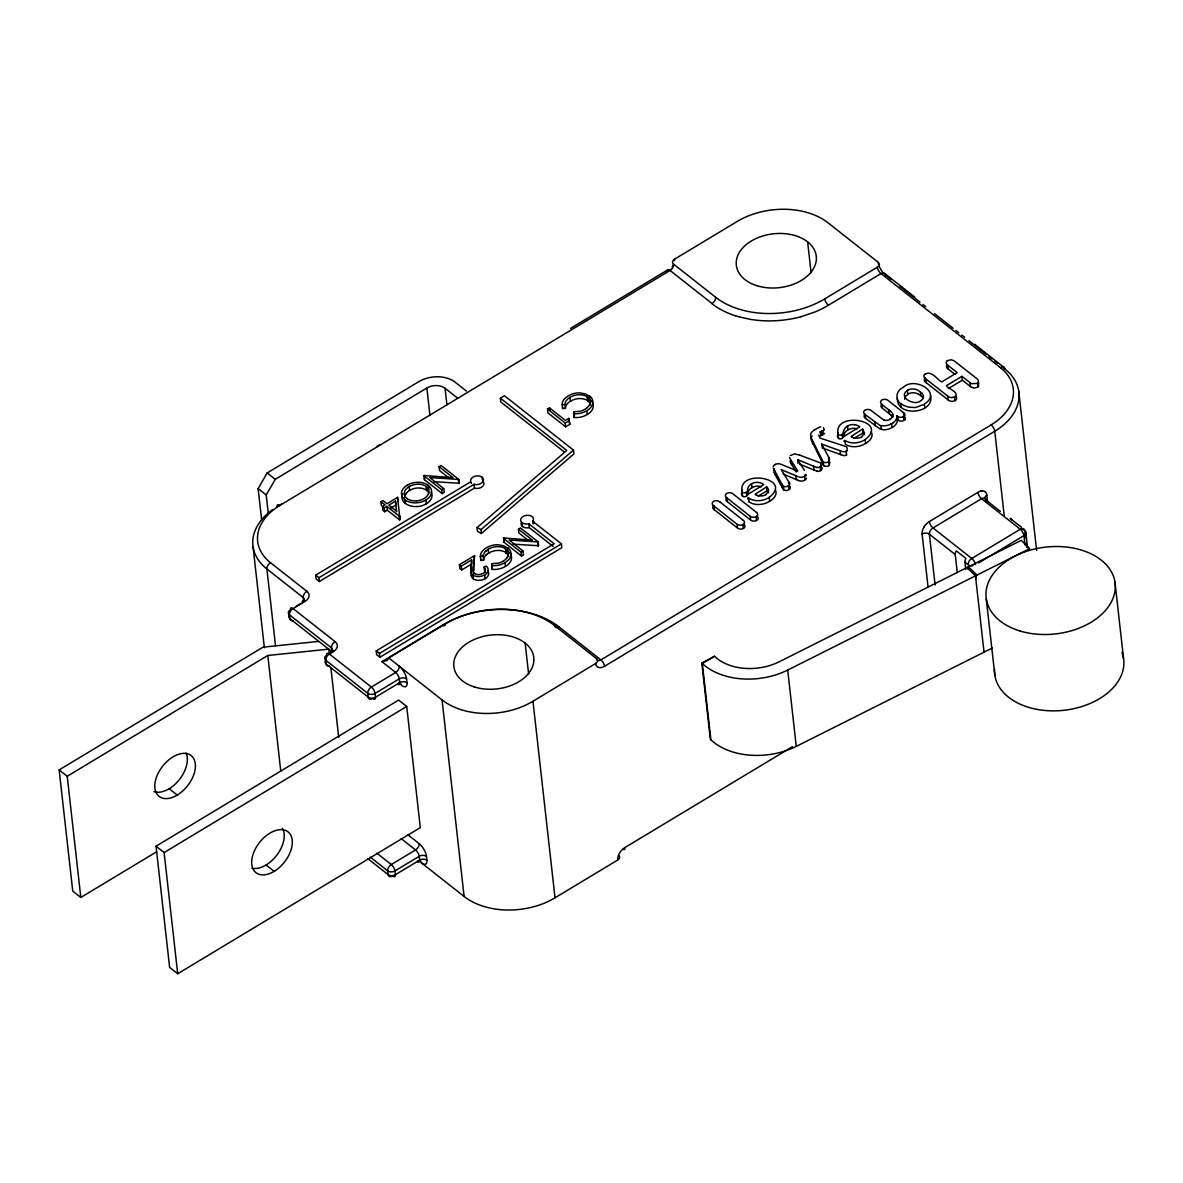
<?xml version="1.0" encoding="UTF-8"?>
<svg xmlns="http://www.w3.org/2000/svg" width="1183" height="1183" viewBox="0 0 1183 1183"><rect width="100%" height="100%" fill="white"/><g stroke="black" fill="none" stroke-linecap="round" stroke-linejoin="round"><path stroke-width="1.5" d="M892.899 422.982A12.776 8.592 -6.4 0 0 896.877 417.022L896.936 415.677L898.148 416.579A4.673 3.15 -6.4 0 0 898.888 416.948L899.184 417.052A4.244 2.854 -6.4 0 0 899.834 417.229L900.189 417.288A3.165 2.129 -6.4 0 0 901.062 417.333L901.18 417.318A3.564 2.396 -6.4 0 0 903.073 416.8L903.708 416.431M896.936 415.677L897.305 420.837A12.776 8.592 -6.4 0 1 893.328 426.797C891.39 428.764 890.843 423.499 892.84 422.952M473.422 573.163L474.546 555.611L459.433 564.705L459.862 568.535L461.681 569.969L472.032 563.729M483.182 556.424L480.372 556.483L480.801 560.461L483.61 560.239L483.285 555.507A12.983 8.739 -6.4 0 1 483.477 554.694L484.143 553.141A12.244 8.237 -6.4 0 1 487.174 549.962L488.564 549.075M483.61 560.239L483.714 559.322A12.983 8.739 -6.4 0 1 483.906 558.509L484.572 556.956A12.244 8.237 -6.4 0 1 487.603 553.777L488.993 552.89M589.903 396.497L585.408 393.924L579.892 392.889A12.495 8.414 -6.4 0 0 578.886 392.874L578.088 392.889A12.88 8.665 -6.4 0 0 576.712 393.007L576.032 393.096A13.176 8.873 -6.4 0 0 574.184 393.451L573.992 393.51A13.797 9.287 -6.4 0 0 573.134 393.747L572.291 394.028A12.983 8.739 -6.4 0 0 571.433 394.338L569.127 395.433A14.492 9.76 -6.4 0 0 568.668 395.684L567.559 396.349A15.039 10.129 -6.4 0 0 566.938 396.763L566.361 397.192A15.394 10.366 -6.4 0 0 564.587 398.804L564.409 398.996A14.388 9.686 -6.4 0 0 563.285 400.519L563.078 400.874A13.915 9.36 -6.4 0 0 562.502 402.25L562.398 402.619A14.24 9.582 -6.4 0 0 562.162 404.32L562.59 408.579L565.4 408.357L565.075 403.625A12.983 8.739 -6.4 0 1 565.267 402.811L565.932 401.259A12.244 8.237 -6.4 0 1 567.219 399.558L568.032 398.789A12.111 8.148 -6.4 0 1 569.038 398.02L570.354 397.192A12.51 8.429 -6.4 0 1 587.448 396.867M565.4 408.357L565.504 407.44A12.983 8.739 -6.4 0 1 565.696 406.627L566.361 405.074A12.244 8.237 -6.4 0 1 567.648 403.373L568.461 402.604A12.111 8.148 -6.4 0 1 569.467 401.836L570.783 401.007M461.681 569.969L461.252 566.139L471.603 559.914L470.671 571.537M472.993 570.413L474.546 555.611M747.745 494.183L747.582 494.952L747.552 489.378M747.981 493.193L748.75 490.93A9.42 6.344 -6.4 0 1 751.161 488.15L752.61 487.322A7.675 5.161 -6.4 0 1 759.013 486.257L759.072 486.287A9.671 6.507 -6.4 0 1 761.26 486.804M843.509 431.677L843.331 432.401M843.849 435.876L844.736 433.126A9.42 6.344 -6.4 0 1 847.146 430.346L848.595 429.518A7.675 5.161 -6.4 0 1 854.998 428.453L855.058 428.483A9.671 6.507 -6.4 0 1 857.113 428.956M747.552 489.348L748.321 487.115A9.42 6.344 -6.4 0 1 750.732 484.335M814.008 430.154L812.736 431.159A9.124 6.137 -6.4 0 0 810.754 434.087L810.754 434.309A9.006 6.063 -6.4 0 0 810.68 435.714L811.168 438.168A9.006 6.063 -6.4 0 0 811.109 439.529L823.752 465.732A3.963 2.662 -6.4 0 0 825.039 466.279M843.804 436.069C843.021 438.316 842.843 431.307 844.307 429.311A9.42 6.344 -6.4 0 1 846.717 426.531L848.167 425.703M897.424 398.139C896.137 417.703 935.546 413.843 930.415 395.27M491.714 565.489L492.291 563.596L492.143 569.319L492.246 565.548A12.747 8.577 -6.4 0 0 493.932 565.637L494.361 565.637A14.403 9.686 -6.4 0 0 499.729 564.838L500.276 564.69A13.856 9.331 -6.4 0 0 501.636 564.232L503.455 563.433A15.778 10.617 -6.4 0 0 504.446 562.901L505.644 562.176A15.068 10.144 -6.4 0 0 508.335 548.247M586.605 408.165L586.236 408.446A11.934 8.03 -6.4 0 1 585.452 408.978L584.106 409.747A12.495 8.414 -6.4 0 1 583.056 410.25L581.725 410.767A12.776 8.606 -6.4 0 1 579.921 411.3L574.125 411.714L573.829 417.422L574.509 415.529M838.17 432.83L837.416 436.009L838.643 438.405M742.362 490.339L741.43 493.74L742.658 496.209M261.606 519.588L258.131 488.594L267.166 472.963L418.797 381.651A25.967 17.479 -6.4 0 1 455.159 382.183L466.531 391.129M268.245 513.185L266.205 494.952L275.24 479.322L426.871 388.009A12.983 8.739 -6.4 0 1 445.045 388.275L457.836 398.346M507.078 557.651L506.886 557.918A12.806 8.621 -6.4 0 1 504.801 560.032L504.52 560.254A11.934 8.03 -6.4 0 1 503.662 560.846L503.411 561.008M406.065 493.533L405.828 493.858A12.85 8.651 -6.4 0 0 405.325 494.731M406.775 492.66L406.952 492.483A12.983 8.739 -6.4 0 1 409.155 490.694L409.939 490.22A12.2 8.207 -6.4 0 1 426.501 490.176L426.915 490.694A11.194 7.542 -6.4 0 1 427.507 491.241L427.714 491.463A11.327 7.616 -6.4 0 1 428.35 492.276L428.394 492.335A11.726 7.897 -6.4 0 1 428.837 493.119M977.823 382.789C978.001 394.397 979.908 379.122 976.981 378.767L953.868 360.638L950.733 359.736L947.672 360.697M485.429 551.441L486.243 550.672M485.858 555.256L486.671 554.487M790.333 455.573L794.518 453.873L799.9 455.218M748.558 493.991L763.76 484.572L763.079 484.098A10.41 7.009 -6.4 0 0 762.059 483.507L761.482 483.256A9.671 6.507 -6.4 0 0 758.643 482.457A7.675 5.161 -6.4 0 0 752.166 483.507L750.909 484.276M844.544 436.187L859.686 426.738M477.06 527.574L566.775 450.442L500.365 398.168L504.416 395.728L573.474 450.102L573.903 453.917L481.422 533.429L477.488 531.389L477.06 527.574L481.008 529.614L481.422 533.429M481.008 529.614L573.474 450.102M925.313 374.183C931.332 369.939 938.03 380.349 941.698 381.946L957.165 372.63L947.435 364.941A4.924 3.312 -6.4 0 1 947.302 360.549M743.175 524.217L743.131 528.328M756.366 516.276L756.233 520.431M746.31 492.098L746.769 495.899M842.296 434.294L841.867 434.545A2.824 1.893 -6.4 0 1 838.096 434.664M842.666 438.139L842.059 434.442M889.882 419.211L890.607 418.752M788.543 485.799L789.061 489.555M904.093 420.276L903.428 416.608M814.244 429.991L819.361 427.27A3.726 2.514 -6.4 0 1 820.751 426.9M819.908 432.091L820.706 431.618A4.836 3.253 -6.4 0 1 821.194 431.396L821.801 431.159M820.337 435.906L821.12 435.433A4.836 3.253 -6.4 0 1 821.623 435.211L822.303 434.945A4.392 2.958 -6.4 0 0 822.88 434.679L823.457 434.324A3.238 2.174 -6.4 0 0 824.581 433.318M955.332 396.187C958.629 396.364 954.385 405.429 954.681 396.852C960.433 392.712 947.923 388.704 946.43 385.673L961.897 376.357L971.509 383.706L976.966 383.425M890.503 418.826L890.548 418.797A7.305 4.924 -6.4 0 0 892.574 413.828L892.869 417.2M774.614 464.934L775.442 464.431M817.142 471.322A3.416 2.307 -6.4 0 0 820.396 470.775L820.484 466.546A3.638 2.455 -6.4 0 0 821.682 464.461M954.681 396.852L951.65 397.695L948.648 396.823L925.195 378.397M920.862 400.549C914.636 406.996 896.788 396.394 907.952 390.198M820.381 466.62L820.588 466.605A5.723 3.86 -6.4 0 1 821.076 466.856L820.765 463.115A5.723 3.86 -6.4 0 0 820.159 462.79L800.004 455.248M829.017 465.496L828.618 461.666A3.505 2.366 -6.4 0 0 829.194 461.281L828.943 460.69M820.677 470.538L820.913 470.361A3.638 2.455 -6.4 0 0 822.111 468.276M977.395 387.255L974.141 388.083L970.947 386.93L962.326 380.172L961.897 376.357M788.336 485.932L788.07 486.08A3.682 2.47 -6.4 0 1 783.397 486.169L783.856 489.954M806.052 474.501A4.362 2.943 -6.4 0 1 804.647 476.098L805.061 479.914A4.362 2.943 -6.4 0 0 806.481 478.316M406.789 485.518L407.706 484.971M908.381 394.013L905.394 396.409L904.684 399.248M804.78 480.106L804.336 480.357A4.318 2.898 -6.4 0 1 801.497 481.111L801.009 481.067A4.126 2.765 -6.4 0 1 800.078 480.949L799.057 480.653M492.246 569.319L492.557 569.363A12.747 8.577 -6.4 0 0 494.361 569.452L494.79 569.452A14.403 9.686 -6.4 0 0 500.158 568.653L500.705 568.505A13.856 9.331 -6.4 0 0 502.065 568.047L503.884 567.249A15.778 10.617 -6.4 0 0 504.875 566.716L506.073 565.992A15.068 10.144 -6.4 0 0 508.764 552.062M573.504 413.621L573.932 413.666A12.747 8.577 -6.4 0 0 575.722 413.754L576.151 413.754A14.403 9.686 -6.4 0 0 581.533 412.971L582.066 412.823A13.856 9.331 -6.4 0 0 583.426 412.349L585.245 411.551A15.778 10.617 -6.4 0 0 586.236 411.033L587.433 410.294A15.068 10.144 -6.4 0 0 590.125 396.379M574.139 417.451L574.465 417.495A12.747 8.577 -6.4 0 0 576.151 417.584L576.476 417.569A14.403 9.686 -6.4 0 0 581.947 416.786L582.391 416.667A13.856 9.331 -6.4 0 0 583.855 416.165L585.57 415.41A15.778 10.617 -6.4 0 0 586.664 414.849L587.862 414.109A15.068 10.144 -6.4 0 0 590.554 400.194M505.452 566.376L505.023 562.561M484.646 574.834L485.074 578.65M823.146 434.516L823.028 430.508A3.238 2.174 -6.4 0 0 824.152 429.503M747.967 497.378L748.735 498.043A13.649 9.183 -6.4 0 0 761.275 500.424L761.527 500.379A15.024 10.115 -6.4 0 0 764.381 499.67A15.823 10.647 -6.4 0 0 766.717 498.768L767.442 498.413A16.991 11.431 -6.4 0 0 768.654 497.777C795.124 478.036 736.344 468.01 742.229 492.394A2.824 1.893 -6.4 0 0 745.867 492.424L746.044 492.276M828.292 461.873L828.189 461.917A4.096 2.75 -6.4 0 1 826.518 462.509A3.579 2.41 -6.4 0 1 825.054 462.523M871.28 431.839C874 436.838 869.239 441.673 865.054 443.788A16.991 11.431 -6.4 0 1 863.974 444.364L863.117 444.778A15.823 10.647 -6.4 0 1 860.795 445.695A15.024 10.115 -6.4 0 1 857.941 446.405L857.69 446.435A13.649 9.183 -6.4 0 1 856.211 446.627L855.486 446.686A13.486 9.08 -6.4 0 1 845.313 444.128L844.854 440.342A13.486 9.08 -6.4 0 0 855.058 442.915L855.782 442.812A13.649 9.183 -6.4 0 0 857.261 442.619L857.512 442.575A15.024 10.115 -6.4 0 0 860.366 441.865A15.823 10.647 -6.4 0 0 862.703 440.963L863.546 440.549A16.991 11.431 -6.4 0 0 864.625 439.972C891.08 420.276 832.388 410.19 838.215 434.59M924.396 403.98C943.162 392.697 914.267 375.943 903.147 387.506C895.723 390.375 894.496 400.904 902.052 404.379C905.246 406.508 909.135 407.499 912.951 407.396C917.55 408.919 925.476 400.623 924.825 407.81M748.395 501.193L749.164 501.858A13.649 9.183 -6.4 0 0 761.704 504.239L761.956 504.195A15.024 10.115 -6.4 0 0 764.81 503.485A15.823 10.647 -6.4 0 0 767.146 502.583L767.989 502.184A16.991 11.431 -6.4 0 0 769.083 501.592C773.105 499.507 777.793 494.982 775.471 490.028M409.51 486.405L408.726 486.878A12.983 8.739 -6.4 0 0 406.523 488.668L406.346 488.845A11.682 7.852 -6.4 0 0 405.621 489.718L405.444 489.984A12.85 8.651 -6.4 0 0 404.897 490.915A11.653 7.837 -6.4 0 0 404.482 491.98A11.682 7.867 -6.4 0 0 405.873 497.451L406.035 497.614A11.401 7.675 -6.4 0 0 406.671 498.206L407.189 498.62M405.178 499.965A15.068 10.144 -6.4 0 0 425.525 500.261L426.471 499.596A13.427 9.035 -6.4 0 0 427.462 498.915L427.699 498.723A14.595 9.819 -6.4 0 0 431.603 491.463L431.603 491.374A15.379 10.351 -6.4 0 0 430.671 488.239A15.202 10.233 -6.4 0 0 429.503 486.657L429.444 486.583A14.181 9.538 -6.4 0 0 428.527 485.725L427.98 485.281M402.767 493.917A15.039 10.115 -6.4 0 0 404.926 503.189L405.606 503.618A15.068 10.144 -6.4 0 0 425.954 504.076L426.9 503.411A13.427 9.035 -6.4 0 0 427.876 502.731L428.128 502.538A14.595 9.819 -6.4 0 0 432.032 495.278A15.379 10.351 -6.4 0 0 431.189 492.202M672.151 266.959A10.381 6.344 -51.8 0 0 673.615 264.193A5.19 3.49 -6.4 0 1 674.473 259.225L737.142 221.487A64.902 43.682 -6.4 0 1 828.056 222.833L878.111 262.242A10.381 4.333 58.9 0 0 885.431 274.959L891.183 279.499M570.339 328.534L667.877 269.783M278.641 505.777L281.791 503.884M376.578 446.79L379.743 444.897M277.059 506.738A5.19 2.159 58.9 0 1 279.853 505.452L670.036 270.463A5.19 3.179 -51.8 0 0 673.659 264.208L715.641 297.258A77.886 52.422 -6.4 0 0 824.743 298.87L877.298 267.225A5.19 3.49 -6.4 0 0 878.111 262.242M381.355 505.54L380.926 501.71L382.922 500.513L387.018 503.736L397.577 497.392L398.006 501.208M458.841 479.47L429.754 477.562L443.743 488.564L444.172 492.394L442.176 493.592L424.401 479.603L424.431 475.522L453.045 477.666L439.085 466.694L441.082 465.481L458.841 479.47L459.27 483.285L433.777 481.644M424.401 479.603L424.431 475.522M384.712 511.736L384.283 507.921L386.856 506.383L387.27 510.198L384.712 511.736L382.893 510.302L382.464 506.487L385.022 504.949L380.926 501.71M547.492 409.052L549.489 407.854L565.43 420.409L568.846 418.338L569.792 424.386L565.681 426.856L547.921 412.867L547.492 409.052L565.252 423.041L565.681 426.856M390.597 508.202L395.906 505.008L395.477 501.178L388.837 505.171L396.556 511.248M442.176 493.592L441.747 489.777L443.743 488.564M399.573 519.884L399.558 515.818L399.573 519.884L387.27 510.198M565.252 423.041L569.363 420.571M319.38 581.518L316.142 578.975L315.713 575.16L470.79 481.762A6.492 4.362 -6.4 0 1 476.956 475.862A6.492 4.362 -6.4 0 1 483.329 480.875A6.492 4.362 -6.4 0 1 474.028 484.305L318.952 577.703L319.38 581.518L474.457 488.121A6.492 4.362 -6.4 0 0 482.457 486.538A6.492 4.362 -6.4 0 0 482.531 481.008M296.341 606.199L300.896 603.448M279.853 505.452A59.712 40.192 -6.4 0 0 270.508 562.709L306.841 591.308A10.381 6.994 -6.4 0 1 305.214 601.26L293.073 608.58A5.19 2.159 58.9 0 0 290.279 609.851A5.19 3.49 -6.4 0 0 289.465 614.82L289.894 618.635L331.876 651.7L331.447 647.885A5.19 3.179 -51.8 0 1 335.07 641.63L293.073 608.58A5.19 3.179 -51.8 0 0 289.465 614.82L331.447 647.885A5.19 3.49 -6.4 0 1 331.21 652.469M800.95 316.719L814.924 312.001A83.165 55.971 -6.4 0 0 828.396 305.229L880.965 273.584A5.19 3.179 -51.8 0 1 885.431 274.959M156.629 851.79L80.814 897.453L72.74 891.095L59.15 769.911L262.907 647.19L317.961 641.482M80.814 897.453L67.224 776.27L267.802 655.471L328.815 649.142L329.214 652.809M538.206 541.947L509.119 540.039L523.093 551.056L523.522 554.871L521.526 556.069L503.766 542.08L503.795 537.999L532.394 540.143L518.45 529.171L520.446 527.958L538.206 541.947L538.635 545.762L513.126 544.136M503.766 542.08L503.795 537.999M335.07 641.63A10.381 6.994 -6.4 0 1 333.443 651.582L329.392 654.022A5.19 2.159 58.9 0 0 326.567 654.746M485.695 572.424A6.906 4.643 -6.4 0 0 484.646 571.019L483.995 567.012L486.272 566.066A9.523 6.418 -6.4 0 1 485.104 574.775M521.526 556.069L521.097 552.254L523.093 551.056M376.238 650.901L554.147 543.751L528.786 523.773A6.492 4.362 -6.4 0 1 520.638 520.106A6.492 4.362 -6.4 0 1 528.624 515.3A6.492 4.362 -6.4 0 1 532.823 521.348L561.422 543.855L561.851 547.67L379.906 657.26L376.667 654.717L376.238 650.901L379.477 653.445L379.906 657.26M379.477 653.445L561.422 543.855M397.636 684.38A5.19 2.159 58.9 0 0 399.736 682.635L399.307 678.82A5.19 2.159 58.9 0 0 395.64 672.462L381.917 661.652L442.56 625.127A83.076 55.912 -6.4 0 1 558.938 626.857L600.92 659.907A5.19 2.159 58.9 0 1 604.572 666.266L994.755 431.263A64.902 43.682 -6.4 0 0 1004.929 369.037L1002.045 366.774M381.917 661.652L387.152 660.498L388.763 657.955L445.37 623.855A77.886 52.422 -6.4 0 1 554.457 625.467A5.19 3.179 -51.8 0 0 558.938 626.857M156.038 846.2L398.641 700.085L406.715 706.443L420.305 827.627L177.701 973.742L169.627 967.383L156.038 846.2L164.112 852.559L177.701 973.742M766.673 486.864C767.116 495.781 770.725 490.368 766.673 486.864L755.138 494.243A12.732 8.562 -6.4 0 0 756.1 494.79M861.653 436.734L864.536 433.141L862.644 429.059L851.109 436.438A12.732 8.562 -6.4 0 0 852.085 436.985L852.263 437.074M164.112 852.559L406.715 706.443M758.185 496.047L767.161 490.753M854.17 438.242L863.072 432.874L862.644 429.059M948.396 388.556L962.326 380.172M877.298 267.225A5.19 2.159 58.9 0 0 880.965 273.584L1000.463 367.662A59.712 40.192 -6.4 0 1 991.103 424.904L600.92 659.907A5.19 3.179 -51.8 0 1 596.454 658.532L554.457 625.467M388.763 657.955L442.058 699.907A64.902 43.682 -6.4 0 0 532.971 701.253L595.64 663.5A10.381 6.344 -51.8 0 0 604.572 666.266M925.417 525.045A10.529 6.433 -51.8 0 1 929.35 521.585L977.868 492.365A10.603 6.477 -51.8 0 1 985.483 491.936M714.443 656.121L702.318 663.426L710.879 739.759M978.563 562.945L1023.946 535.603A5.19 3.49 -6.4 0 0 1024.759 530.62L1022.6 528.934M622.82 849.305A5.19 2.159 58.9 0 0 624.92 847.56L792.359 746.71M418.043 860.84A5.19 3.179 -51.8 0 1 421.311 862.777L464.106 896.463A64.902 43.682 -6.4 0 0 555.019 897.808L617.689 860.056A10.381 6.344 -51.8 0 1 624.92 847.56M765.593 494.583L768.255 492.084L768.625 492.749M426.353 503.736L426.087 499.832M503.1 561.186L502.479 561.541A12.495 8.414 -6.4 0 1 501.267 562.132L500.025 562.62A12.776 8.606 -6.4 0 1 498.132 563.182L492.335 563.596M804.263 476.335L803.952 476.512A4.318 2.898 -6.4 0 1 801.068 477.296L800.625 477.252A4.126 2.765 -6.4 0 1 799.649 477.133L799.161 477.015M822.658 430.745L822.451 430.863A4.392 2.958 -6.4 0 1 821.874 431.13L821.446 431.292M891.893 423.558L890.991 424.061M892.159 427.462L891.346 427.921A10.41 7.009 -6.4 0 1 881.912 429.592M820.1 466.797L820.041 466.827A3.416 2.307 -6.4 0 1 816.714 467.507M751.516 483.877L751.944 487.692M846.584 454.908L846.111 451.122M955.006 400.726L951.975 401.51L949.017 400.608L925.757 382.346A4.998 3.357 -6.4 0 1 925.343 377.865M842.266 438.39L842.296 438.375A2.824 1.893 -6.4 0 1 838.525 438.479M903.797 420.468L903.501 420.616A3.564 2.396 -6.4 0 1 901.609 421.133L901.55 421.133A3.165 2.129 -6.4 0 1 900.618 421.104L900.263 421.044A4.244 2.854 -6.4 0 1 899.612 420.867L899.361 420.778A4.673 3.15 -6.4 0 1 898.577 420.394L897.557 416.179M828.662 465.718L828.514 465.791A4.096 2.75 -6.4 0 1 826.947 466.324L826.873 466.309A3.579 2.41 -6.4 0 1 825.483 466.339M701.785 662.968L714.798 656.432A46.729 31.453 -6.4 0 0 779.242 661.755L1021.24 540.35L1029.713 548.646L787.701 670.051A62.315 41.937 -6.4 0 1 701.785 662.968L710.347 739.301A62.315 41.937 -6.4 0 0 796.263 746.384L992.256 648.062M822.185 434.989L821.653 431.218M416.623 500.823L416.52 500.838A11.786 7.926 -6.4 0 1 414.257 500.897A11.46 7.719 -6.4 0 1 408.165 499.256L407.958 499.122A11.239 7.571 -6.4 0 1 407.189 498.62M562.162 404.763L564.971 404.542M854.555 424.653L854.629 424.667A7.675 5.161 -6.4 0 0 848.152 425.688M846.614 455.085A4.126 2.78 -6.4 0 1 842.961 455.455L842.991 455.411M881.882 429.459L880.3 425.392A6.817 4.584 -6.4 0 1 879.738 425.215L865.231 414.656L865.69 418.501L880.167 429.03A6.817 4.584 -6.4 0 0 880.64 429.178L881.113 429.296M842.799 455.366L822.155 447.928M880.744 425.496L881.542 425.658A10.41 7.009 -6.4 0 0 890.814 424.032M816.743 467.344L814.052 466.427M817.172 471.159L814.481 470.243M739.227 316.867L750.51 319.38A83.165 55.971 -6.4 0 0 800.861 316.778M738.754 316.733L735.589 315.757M798.954 480.623L797.46 480.061M798.037 476.631L781.12 469.577L788.44 481.348L788.736 483.906M822.022 446.656L821.727 444.113L842.562 451.595A4.126 2.78 -6.4 0 0 846.185 451.27M884.041 419.876L883.967 419.847A9.967 6.714 -6.4 0 1 882.843 419.344L871.265 410.59A4.54 3.061 -6.4 0 0 865.379 409.954M796.972 479.869L783.19 474.072M813.904 466.368L797.623 459.64L798.052 463.455M799.649 464.106L814.2 470.139M918.038 393.85L922.385 396.985M587.36 398.39L588.143 398.804M847.427 450.9L846.851 446.982A5.087 3.431 -6.4 0 0 846.2 446.642L819.952 438.05L818.725 435.004M588.897 399.262L590.332 400.312M823.545 465.599L823.324 461.917A3.963 2.662 -6.4 0 0 824.61 462.464M719.767 501.799L743.368 520.402M472.934 574.923L473.363 578.738M859.627 426.693L859.065 426.294A10.41 7.009 -6.4 0 0 858.03 425.703L857.527 425.466A9.671 6.507 -6.4 0 0 854.629 424.653M743.22 528.624A4.584 3.076 -6.4 0 1 737.497 527.973L737.024 524.173A4.584 3.076 -6.4 0 0 742.806 524.794M756.425 520.668A4.584 3.076 -6.4 0 1 750.687 520.017L750.214 516.232A4.584 3.076 -6.4 0 0 755.996 516.853M474.605 573.474L474.206 573.149A6.773 4.555 -6.4 0 1 473.096 571.182M736.521 523.818L713.423 505.599A4.628 3.12 -6.4 0 1 713.26 501.533M425.939 486.45L426.486 486.878A11.194 7.542 -6.4 0 1 427.078 487.426L427.285 487.647A11.327 7.616 -6.4 0 1 427.921 488.446L427.965 488.505A11.726 7.897 -6.4 0 1 428.882 492.069A12.776 8.606 -6.4 0 1 426.945 496.165L426.738 496.416A11.667 7.852 -6.4 0 1 425.569 497.496L425.289 497.703A10.972 7.394 -6.4 0 1 424.49 498.265L423.839 498.649A11.268 7.586 -6.4 0 1 422.923 499.137L422.568 499.3A11.978 8.059 -6.4 0 1 420.749 499.995L420.364 500.113A13.131 8.828 -6.4 0 1 416.815 500.808M587.123 397.089L587.685 397.532A11.519 7.749 -6.4 0 1 589.563 399.898M587.552 400.904L588.114 401.348A11.519 7.749 -6.4 0 1 589.992 403.714M505.333 548.971L505.895 549.4A11.519 7.749 -6.4 0 1 506.546 550.006L506.708 550.169A11.638 7.823 -6.4 0 1 507.847 551.884L507.906 552.003A11.919 8.03 -6.4 0 1 507.093 557.577M505.762 552.786L506.324 553.215A11.519 7.749 -6.4 0 1 506.975 553.821L507.123 553.984A11.638 7.823 -6.4 0 1 508.276 555.699L508.335 555.818A11.919 8.03 -6.4 0 1 508.616 556.572M948.204 400.031L947.775 396.216M921.956 393.17L917.609 390.035A8.503 5.723 -6.4 0 0 907.76 389.976M404.926 499.61L405.355 503.426M508.113 548.38L503.692 545.836L498.206 544.771A12.495 8.414 -6.4 0 0 497.097 544.757L496.298 544.771A12.88 8.665 -6.4 0 0 494.923 544.89L494.139 544.993A13.176 8.873 -6.4 0 0 492.394 545.333L492.202 545.378A13.797 9.287 -6.4 0 0 491.344 545.629L490.59 545.866A12.983 8.739 -6.4 0 0 489.644 546.221L487.322 547.3A14.492 9.76 -6.4 0 0 486.878 547.566L485.858 548.173A15.039 10.129 -6.4 0 0 485.148 548.646L484.572 549.075A15.394 10.366 -6.4 0 0 482.797 550.672L482.56 550.938A14.388 9.686 -6.4 0 0 481.496 552.402L481.377 552.609A13.915 9.36 -6.4 0 0 480.697 554.132L480.609 554.502A14.24 9.582 -6.4 0 0 480.372 556.187L480.372 556.483M884.958 273.687L914.829 297.199M974.585 344.253L1004.456 367.765M899.834 286.301L919.99 302.168M922.858 304.43L925.742 306.693M934.378 313.495L953.099 328.238M955.982 330.501L958.851 332.763M961.735 335.04L964.618 337.303M968.936 340.704L986.208 354.308M989.092 356.571L991.975 358.833M994.859 361.111L997.727 363.373M947.864 365.31L948.204 369.052L954.932 374.36M904.049 416.593A4.259 2.869 -6.4 0 0 903.827 412.882L888.049 400.416A4.525 3.046 -6.4 0 0 882.267 399.78M882.163 408.002A4.599 3.091 -6.4 0 1 881.66 404.335L889.025 410.013M882.104 404.556L882.444 408.298L889.261 413.68M986.001 500.113L1000.36 511.411M957.269 572.676L955.228 554.546L929.394 534.198A5.19 3.49 -6.4 0 0 922.119 534.095L928.019 586.664M955.228 554.546A5.19 3.179 -51.8 0 1 956.278 550.864L965.964 558.48A5.19 3.179 -51.8 0 0 964.929 562.176L968.152 564.72A5.19 3.49 -6.4 0 0 972.973 565.696M750.14 519.692L727.456 501.814L726.924 497.925L749.726 515.877M713.615 505.422A4.628 3.12 -6.4 0 0 713.896 509.385L736.95 527.633M564.321 451.995L500.793 401.983L500.365 398.168M521.452 522.339A6.492 4.362 -6.4 0 0 522.768 526.716A6.492 4.362 -6.4 0 0 529.215 527.603L553.171 546.457M449.289 478.198L439.514 470.509L439.085 466.694M527.248 539.566L518.879 532.986L518.45 529.171M423.972 475.788L441.747 489.777M503.337 538.265L521.097 552.254M386.856 506.383L399.144 516.054M459.433 564.705L461.252 566.139M382.464 506.487L384.283 507.921M267.166 472.963L275.24 479.322M258.131 488.594L266.205 494.952M315.713 575.16L318.952 577.703M407.677 834.651L419.166 843.686A10.381 4.333 58.9 0 1 426.486 856.403L426.915 860.218A10.381 4.333 58.9 0 1 421.311 862.777M401.2 838.643L415.544 849.941A5.19 2.159 58.9 0 1 419.211 856.3L419.64 860.115A5.19 2.159 58.9 0 1 417.54 861.86M376.815 853.15L391.292 864.551A5.19 2.159 58.9 0 1 394.945 870.91L395.373 874.725A5.19 2.159 58.9 0 1 392.579 875.997A5.19 3.179 -51.8 0 1 388.098 874.621L367.839 858.666M370.294 857.128L387.669 870.806A5.19 3.49 -6.4 0 0 394.945 870.91L419.211 856.3A5.19 3.49 -6.4 0 1 426.486 856.403M169.169 788.706L177.243 795.065M266.057 864.995L274.131 871.353M59.15 769.911L67.224 776.27M889.113 410.087L890.4 411.166M889.601 413.946L890.903 415.056M428.808 489.407L428.216 485.474M748.543 497.895L749.031 501.769M926.008 382.553L925.624 378.782M948.204 369.052L947.953 368.845A4.924 3.312 -6.4 0 1 947.243 364.882M713.778 505.91L714.251 509.769M726.924 497.925L726.613 497.659A4.628 3.12 -6.4 0 1 726.451 493.592M865.66 418.471L865.305 418.176A4.51 3.031 -6.4 0 1 865.054 414.227M756.514 515.847L756.987 516.276A4.54 3.061 -6.4 0 1 757.194 520.224M865.187 414.612L864.832 414.316A4.51 3.031 -6.4 0 1 864.699 410.353M472.564 574.657L472.254 574.391A8.932 6.019 -6.4 0 1 470.775 571.951M472.993 578.472L472.727 578.236A8.932 6.019 -6.4 0 1 471.204 575.766M743.501 523.951L743.796 524.217A4.54 3.061 -6.4 0 1 743.989 528.165M821.017 463.278L821.106 463.366A3.638 2.455 -6.4 0 1 821.386 463.662M727.087 501.518L727.131 501.548A4.628 3.12 -6.4 0 1 726.673 497.614M756.558 512.461L732.957 493.858A4.628 3.12 -6.4 0 0 727.146 493.148M890.474 411.226L891.952 412.69M891.183 415.307L892.381 416.505M783.664 489.821L783.383 489.555A6.906 4.643 -6.4 0 1 783.013 489.141L773.771 472.106M783.161 485.932L782.88 485.666A6.906 4.643 -6.4 0 1 782.584 485.326L773.312 468.231M967.014 567.559L975.472 575.855L984.034 652.188A5.19 3.372 -45.5 0 1 983.931 651.241M863.072 432.874L864.507 434.738M406.301 501.267L406.361 501.326A11.682 7.867 -6.4 0 1 406.05 500.986M922.089 393.333L922.858 394.457A8.192 5.516 -6.4 0 1 921.084 400.608M922.518 397.148L923.287 398.272M823.043 461.681L811.301 437.976M788.677 481.718L789.386 482.871M789.505 457.451A7.571 5.087 -6.4 0 0 789.608 457.865L797.771 471.159L780.381 464.047A5.708 3.845 -6.4 0 0 779.582 463.854L779.198 463.81A4.599 3.091 -6.4 0 0 775.397 464.387M789.933 461.266A7.571 5.087 -6.4 0 0 790.037 461.681L796.307 472.061M797.623 459.64L804.558 470.494M805.12 474.516L805.948 475.906M789.372 485.947L789.815 486.686M821.727 444.113L828.44 456.727L828.839 460.498M828.603 457.052L829.135 458.102M829.268 461.311L829.993 462.982M829.15 458.146L829.564 459.167M590.066 403.817L590.125 403.95A11.919 8.03 -6.4 0 1 590.48 405.163M569.792 424.386L568.846 418.338M471.1 575.352L470.775 566.997M1018.74 391.055L1036.604 550.346M264.371 647.781L253.088 546.945M1114.977 582.095L1123.539 658.428M1025.572 537.881L1024.759 530.62A5.19 3.179 -51.8 0 0 1020.293 529.245L981.535 498.723A5.19 2.159 58.9 0 1 977.868 492.365M1026.179 543.308L1026.593 546.945M1024.966 544.668L1023.946 535.603A5.19 2.159 58.9 0 0 1020.293 529.245L971.775 558.465A5.19 3.179 -51.8 0 0 968.152 564.72M1004.204 515.507L994.755 431.263A5.19 2.159 58.9 0 0 991.103 424.904M985.306 491.965A10.381 6.344 -51.8 0 1 986.814 495.13L987.628 502.391M970.03 382.76L970.459 386.575M986.282 598.953L994.844 675.286M964.929 562.176L965.742 569.422M920.404 391.736L920.832 395.551M935.088 584.964L929.394 534.198A5.19 3.179 -51.8 0 1 933.017 527.958L981.535 498.723A5.19 3.179 -51.8 0 1 985.957 499.832M907.317 390.538L907.745 394.353M903.457 412.512L903.738 415.056M900.84 403.507L901.269 407.322M888.596 409.673L889.025 413.488M874.917 422.287L875.346 426.102M865.231 439.618L865.645 443.433M847.486 426.072L847.915 429.887M840.137 450.886L840.566 454.701M838.052 434.472L838.481 438.287M807.634 241.864L811.094 272.8M823.545 427.581L823.841 430.124M820.381 431.795L820.795 435.61M821.564 459.388L821.993 463.204M812.248 440.15L812.677 443.965M813.549 466.235L813.978 470.05M795.834 475.758L796.263 479.573M791.176 460.926L791.604 464.742M781.564 483.655L781.993 487.47M774.51 470.642L774.939 474.472M769.246 497.437L769.675 501.252M787.701 670.051L796.263 746.384M742.081 492.276L742.51 496.091M589.548 396.216L589.977 400.031M587.433 397.311L587.862 401.141M586.827 410.693L587.241 414.508M574.08 411.714L574.361 414.257M569.955 397.429L570.383 401.244M549.489 407.854L549.77 410.397M537.792 542.198L538.221 546.014M532.823 521.348L533.104 523.892M528.786 523.773L529.215 527.603M522.043 522.694L522.472 526.509M532.971 701.253L555.019 897.808M525.148 643.123L528.624 674.059M507.758 548.084L508.039 550.627M505.644 549.193L506.073 553.008M482.102 477.193L482.383 479.736M488.165 549.311L488.594 553.126M474.028 484.305L474.457 488.121M473.274 566.598L473.703 570.413M471.603 559.914L471.884 562.457M458.427 479.721L458.856 483.536M445.045 388.275L446.908 404.793M426.871 388.009L429.961 415.544M426.235 486.671L426.664 490.487M442.058 699.907L464.106 896.463M409.141 486.627L409.569 490.442M406.996 682.754A5.19 3.49 -6.4 0 0 399.736 682.635L375.469 697.245A5.19 2.159 58.9 0 1 372.675 698.532A5.19 3.179 -51.8 0 1 368.194 697.142L367.765 693.327A5.19 3.179 -51.8 0 1 371.388 687.072L395.64 672.462A5.19 3.179 -51.8 0 0 399.262 666.206A10.381 4.333 58.9 0 1 406.568 678.938L406.996 682.754A10.381 4.333 58.9 0 1 401.392 685.297A5.19 3.179 -51.8 0 0 398.139 683.36M330.87 667.493L338.693 737.26M303.513 600.106L303.218 597.563A5.19 3.179 -51.8 0 1 306.841 591.308M275.521 645.874L266.885 568.949A64.902 43.682 -6.4 0 1 272.223 509.917M267.802 655.471L280.77 771.139M1025.838 532.217L1027.524 547.803M397.577 497.392L399.987 519.633M395.477 501.178L396.63 511.707M562.59 408.505L562.59 408.135A14.24 9.582 -6.4 0 1 562.635 407.381M480.801 560.387L480.801 560.003A14.24 9.582 -6.4 0 1 480.889 558.967M908.189 393.791A8.503 5.723 -6.4 0 1 917.993 393.895M404.675 497.466A11.682 7.867 -6.4 0 1 404.882 495.854L404.911 495.795A11.653 7.837 -6.4 0 1 406.671 492.838M1021.535 528.076A5.19 3.179 -51.8 0 0 1019.835 526.036L1010.149 518.42A5.19 3.179 -51.8 0 1 1011.731 519.899M765.815 494.79A7.882 5.294 -6.4 0 1 756.174 494.967M326.035 655.678A5.19 3.49 -6.4 0 0 325.783 660.277L326.212 664.092L368.194 697.142A5.19 3.49 -6.4 0 0 375.469 697.245L375.041 693.43A5.19 2.159 58.9 0 0 371.388 687.072L329.392 654.022A5.19 3.179 -51.8 0 0 325.783 660.277L367.765 693.327A5.19 3.49 -6.4 0 0 375.041 693.43L399.307 678.82A5.19 3.49 -6.4 0 1 406.568 678.938M325.976 659.937A5.19 3.49 -6.4 0 0 326.212 664.092A5.19 3.179 -51.8 0 0 329.466 666.014M409.555 486.435A12.2 8.207 -6.4 0 1 426.072 486.361M861.801 436.985A7.882 5.294 -6.4 0 1 852.144 437.163M975.384 564.528A5.19 2.159 58.9 0 0 971.775 558.465L933.017 527.958A5.19 2.159 58.9 0 1 929.35 521.585M713.941 501.104A4.628 3.12 -6.4 0 1 719.678 501.843M743.323 520.431A4.54 3.061 -6.4 0 1 743.56 524.35M756.514 512.49A4.54 3.061 -6.4 0 1 756.765 516.409M747.405 495.115A4.584 3.091 -6.4 0 1 748.455 493.917M889.986 419.403A5.693 3.83 -6.4 0 1 883.849 420.142M881.734 404.187A4.599 3.091 -6.4 0 1 881.572 400.179M586.605 408.165A12.806 8.621 -6.4 0 0 588.69 406.035L588.912 405.71A11.919 8.03 -6.4 0 0 589.74 400.12M482.62 573.444A6.004 4.037 -6.4 0 1 474.56 573.578M484.217 567.204A6.906 4.643 -6.4 0 1 483.418 573.326M484.424 575.042A8.636 5.811 -6.4 0 1 472.801 575.012M488.594 549.089A12.51 8.429 -6.4 0 1 505.659 548.749M330.634 652.853A5.19 2.159 58.9 0 1 333.443 651.582M289.273 614.968A5.19 3.49 -6.4 0 0 289.894 618.635A5.19 3.179 -51.8 0 0 292.852 620.646M407.662 484.941A15.009 10.1 -6.4 0 1 427.98 485.119M404.497 499.374A15.039 10.115 -6.4 0 1 406.715 485.459M925.254 378.368A4.998 3.357 -6.4 0 1 924.958 374.005M843.375 437.311A4.584 3.091 -6.4 0 1 844.425 436.113M789.638 483.196A3.593 2.41 -6.4 0 1 788.691 485.769M773.164 466.679A4.555 3.061 -6.4 0 1 774.584 464.904M746.296 496.239A2.824 1.893 -6.4 0 1 742.554 496.283M747.833 498.93A4.584 3.091 -6.4 0 1 748.085 498.531M904.404 416.8A4.259 2.869 -6.4 0 1 904.477 420.409M471.189 483.389A6.492 4.362 -6.4 0 1 471.47 482.782M570.812 401.022A12.51 8.429 -6.4 0 1 587.877 400.682M484.853 578.857A8.636 5.811 -6.4 0 1 473.23 578.827M487.958 571.315A9.523 6.418 -6.4 0 1 485.533 578.605M482.058 556.01A14.388 9.686 -6.4 0 1 482.427 555.448M489.023 552.905A12.51 8.429 -6.4 0 1 506.087 552.565M305.214 601.26A5.19 2.159 58.9 0 0 302.404 602.546A5.19 3.49 -6.4 0 0 303.218 597.563L266.885 568.949A5.19 3.179 -51.8 0 1 270.508 562.709M426.471 487.958A15.039 10.115 -6.4 0 1 427.566 488.564M532.882 520.683A6.492 4.362 -6.4 0 1 533.962 523.507M843.804 441.126A4.584 3.091 -6.4 0 1 844.13 440.638M811.183 437.917A9.124 6.137 -6.4 0 1 812.13 436.069M829.623 465.111A3.505 2.366 -6.4 0 1 829.12 465.525M773.593 470.494A4.555 3.061 -6.4 0 1 774.599 469.03M788.455 489.895A3.682 2.47 -6.4 0 1 783.826 489.984M790.067 487.012A3.593 2.41 -6.4 0 1 789.12 489.585M821.564 467.167A3.638 2.455 -6.4 0 1 821.815 467.477M186.042 753.024A25.967 15.867 -51.8 0 1 178.796 780.307A25.967 15.867 -51.8 0 1 153.967 791.634M596.454 658.532A5.19 3.49 -6.4 0 1 595.64 663.5M444.128 625.896A5.19 2.159 58.9 0 1 442.56 625.127M445.37 623.855A5.19 2.159 58.9 0 1 445.237 625.26M1000.463 367.662A5.19 3.179 -51.8 0 1 1004.929 369.037M667.212 271.454A5.19 2.159 58.9 0 1 670.036 270.463L712.033 303.513A5.19 3.179 -51.8 0 0 715.641 297.258M735.397 315.831A83.165 55.971 -6.4 0 1 711.796 303.558M828.396 305.229A5.19 2.159 58.9 0 1 824.743 298.87M419.166 843.686A5.19 3.179 -51.8 0 1 415.544 849.941L391.292 864.551A5.19 3.179 -51.8 0 0 387.669 870.806L388.098 874.621A5.19 3.49 -6.4 0 0 395.373 874.725L419.64 860.115A5.19 3.49 -6.4 0 1 426.915 860.218M282.367 828.218A25.967 15.867 -51.8 0 1 276.866 855.102A25.967 15.867 -51.8 0 1 252.023 868.248M674.473 259.225A10.381 6.344 -51.8 0 1 674.487 260.704M670.155 269.399A10.381 6.344 -51.8 0 1 669.43 270.094M922.119 534.095A10.381 6.344 -51.8 0 1 922.784 529.629A10.603 6.477 -51.8 0 1 924.115 526.864M924.234 526.701A10.381 6.344 -51.8 0 1 925.461 525.001M985.779 499.906A5.19 3.49 -6.4 0 1 986.814 495.13M980.485 491.211A10.248 6.255 -51.8 0 1 982.038 490.96M619.227 855.871A5.19 3.49 -6.4 0 1 617.689 860.056M1121.942 652.365A64.902 43.682 -6.4 0 1 1065.839 710.051A64.902 43.682 -6.4 0 1 994.563 669.046M975.798 578.724A5.19 3.372 -45.5 0 1 976.951 575.115L968.478 566.82A5.19 3.372 -45.5 0 0 967.502 568.816M177.731 794.769A25.967 15.867 -51.8 0 0 191.247 755.656A25.967 15.867 -51.8 0 0 156.333 777.542A25.967 15.867 -51.8 0 0 177.731 794.769M274.633 871.043A25.967 15.867 -51.8 0 0 288.134 831.93A25.967 15.867 -51.8 0 0 253.221 853.815A25.967 15.867 -51.8 0 0 274.633 871.043M474.339 686.939A40.237 27.091 -6.4 0 0 533.917 659.108A40.237 27.091 -6.4 0 0 473.185 639.944A40.237 27.091 -6.4 0 0 474.339 686.939M756.809 285.68A40.237 27.091 -6.4 0 0 816.388 257.835A40.237 27.091 -6.4 0 0 755.671 238.685A40.237 27.091 -6.4 0 0 756.809 285.68M1020.071 631.012A64.902 43.682 -6.4 0 0 1115.288 585.201A64.902 43.682 -6.4 0 0 1016.552 555.345A64.902 43.682 -6.4 0 0 1020.071 631.012"/></g></svg>
